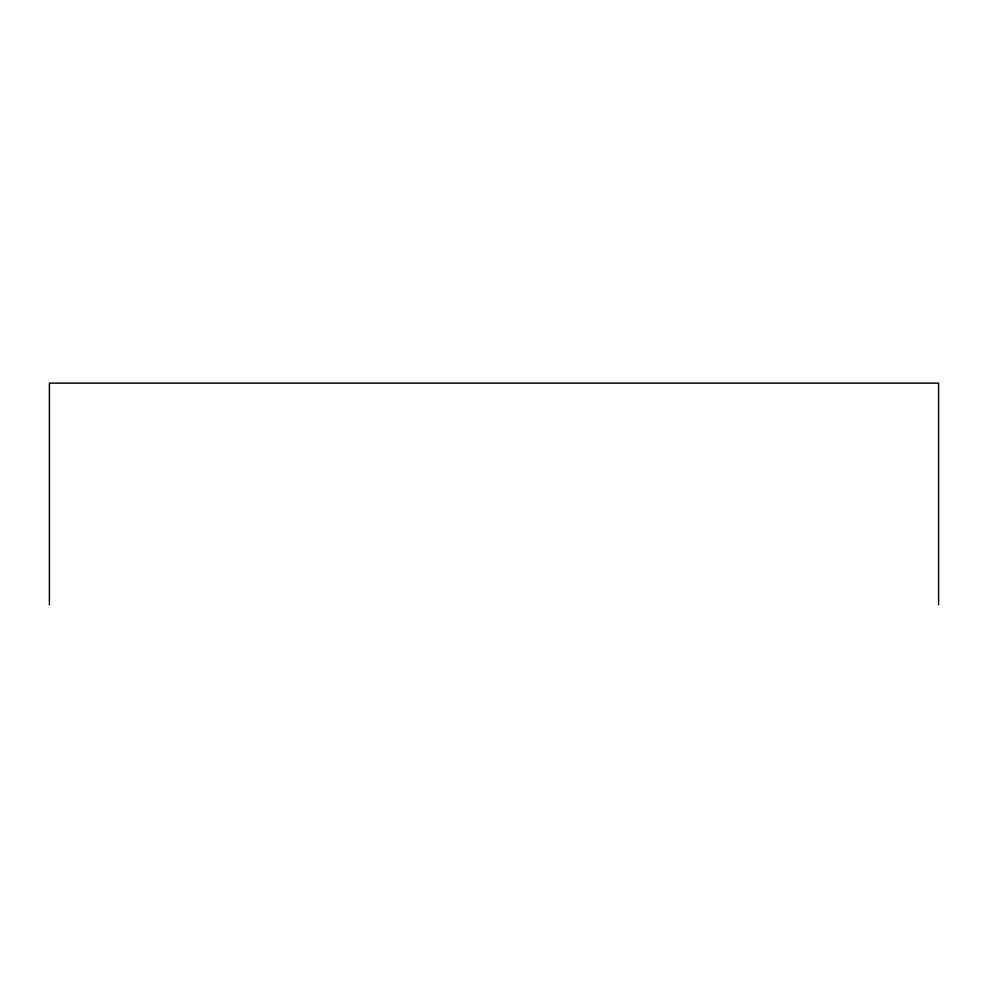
<?xml version="1.0" encoding="UTF-8"?>
<svg xmlns="http://www.w3.org/2000/svg" width="988" height="988" viewBox="0 0 988 988"><rect width="100%" height="100%" fill="white"/><g stroke="black" fill="none" stroke-linecap="round" stroke-linejoin="round"><path stroke-width="1.48" d="M938.6 604.854L938.6 383.146L49.4 383.146L49.4 604.854"/></g></svg>
